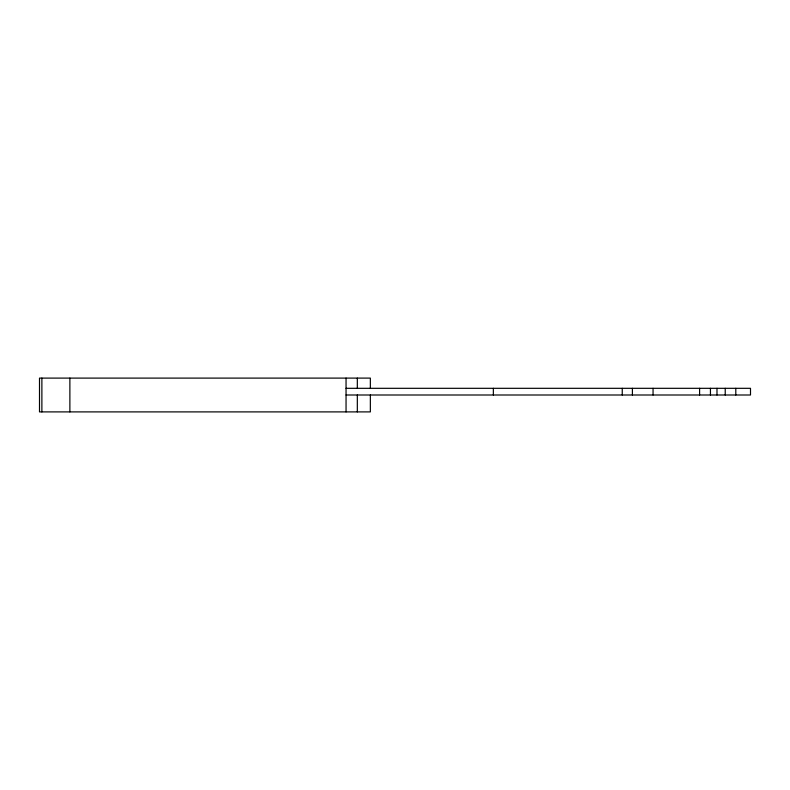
<?xml version="1.0" encoding="UTF-8"?>
<svg xmlns="http://www.w3.org/2000/svg" width="790" height="790" viewBox="0 0 790 790"><rect width="100%" height="100%" fill="white"/><g stroke="black" fill="none" stroke-linecap="round" stroke-linejoin="round"><path stroke-width="1.19" d="M346.05 388.315L750.5 388.315L750.5 395L346.05 395M735.796 388.315L735.796 395M725.23 388.315L725.23 395M716.984 388.315L716.984 395M710.447 388.315L710.447 395M699.594 388.315L699.594 395M653.054 388.315L653.054 395M632.405 388.315L632.405 395M622.253 388.315L622.253 395M493.355 388.315L493.355 395M370.352 388.315L370.352 378.104L39.5 378.104L39.5 411.896L370.352 411.896L370.352 395M357.327 378.104L357.327 388.315M357.327 395L357.327 411.896M346.05 378.104L346.05 411.896M69.876 378.104L69.876 411.896M41.88 378.104L41.88 411.896"/></g></svg>
